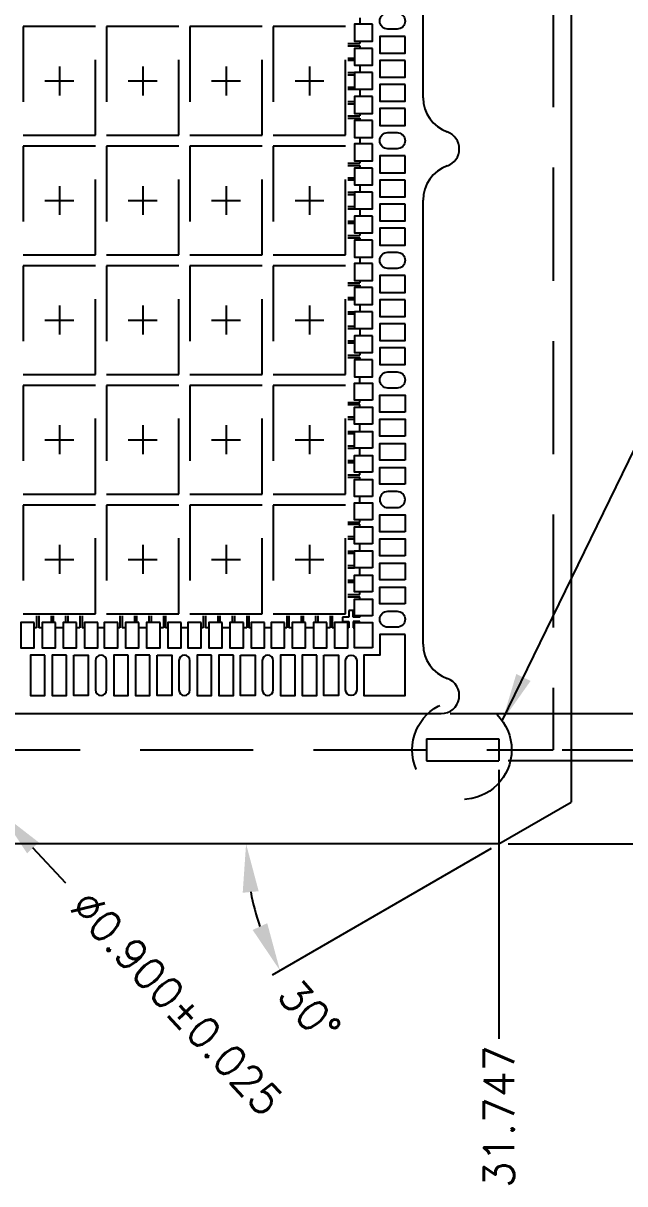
# Model space of a CAD drawing. Header units: millimetres. Extents: x 403.54 to 411.78, y 94.48 to 99.97.
# Drawn here: x 407.703 to 408.701, y 94.486 to 96.409 of the extents above; entities that cross this region are included whole.
import ezdxf

# ---------------------------------------------------------------- set-up
doc = ezdxf.new("R2010")
doc.units = ezdxf.units.MM
doc.header["$LTSCALE"] = 0.5
doc.header["$PDMODE"] = 98
doc.linetypes.add('CENTER', pattern=[50.8, 31.75, -6.35, 6.35, -6.35])
doc.linetypes.add('HIDDEN', pattern=[0.375, 0.25, -0.125])
for name, color, linetype in [('1D', 4, 'Continuous'), ('BTM', 7, 'HIDDEN'), ('CEN', 2, 'CENTER'), ('DIMENSION', 3, 'Continuous')]:
    doc.layers.add(name, color=color, linetype=linetype)
doc.styles.add('SIMPLEX', font='simplex.shx', dxfattribs={"bigfont": 'AllInOneBig.shx'})
doc.dimstyles.new('Standard2', dxfattribs={"dimtxt": 0.05, "dimasz": 0.08, "dimexe": 0.015, "dimexo": 0.015, "dimgap": 0.01, "dimtad": 1, "dimdec": 3, "dimlfac": 16.666667, "dimrnd": 0.0005, "dimzin": 1, "dimtxsty": 'SIMPLEX', "dimcen": 0.015, "dimclrd": 256, "dimclre": 256, "dimclrt": 256, "dimazin": 3, "dimtp": 0.03, "dimtm": 0.05, "dimtfac": 0.8, "dimtdec": 3, "dimtmove": 0, "dimatfit": 3, "dimfxl": 0.05, "dimtzin": 4, "dimlwd": -1, "dimlwe": -1})

# ---------------------------------------------------------------- blocks, each defined once
blk = doc.blocks.new('*D11')
at = {"layer": 'Defpoints', "color": 0, "ltscale": 0.1, "transparency": 16777216}
for p in [(406.5872, 97.1071), (408.492, 95.0491), (409.1126, 95.0491)]:
    blk.add_point(p, dxfattribs=at)
at = {"layer": 'DIMENSION', "ltscale": 0.1, "transparency": 16777216}
blk.add_line((408.507, 95.0491), (409.1126, 95.0491), dxfattribs=at)
at = {"layer": 'DIMENSION', "ltscale": 0.1, "transparency": 16777216, "insert": (409.2464, 95.0491), "char_height": 0.05, "attachment_point": 5, "style": 'SIMPLEX'}
blk.add_mtext('\\A1;34.300', dxfattribs=at)
blk = doc.blocks.new('*D22')
at = {"layer": 'Defpoints', "color": 0, "transparency": 16777216}
for p in [(408.582, 99.0451), (408.582, 95.2051), (409.9498, 95.2051)]:
    blk.add_point(p, dxfattribs=at)
at = {"layer": 'DIMENSION', "transparency": 16777216}
for p, q in [((408.597, 99.0451), (409.9648, 99.0451)), ((409.9498, 98.9651), (409.9498, 97.6577)), ((409.9498, 95.2851), (409.9498, 96.5924)), ((408.597, 95.2051), (409.9648, 95.2051))]:
    blk.add_line(p, q, dxfattribs=at)
for points in [[(409.9365, 98.9651), (409.9631, 98.9651), (409.9498, 99.0451)], [(409.9365, 95.2851), (409.9631, 95.2851), (409.9498, 95.2051)]]:
    blk.add_solid(points, dxfattribs=at)
at = {"layer": 'DIMENSION', "transparency": 16777216, "insert": (409.9498, 97.1251), "char_height": 0.05, "attachment_point": 5, "rotation": 90, "style": 'SIMPLEX'}
blk.add_mtext('\\A1;64.000%%P0.500(TAPE WIDTH)', dxfattribs=at)
blk = doc.blocks.new('*D23')
at = {"layer": 'Defpoints', "color": 0, "transparency": 16777216}
for p in [(408.3962, 98.9491), (408.3962, 95.2651), (409.7707, 95.2651)]:
    blk.add_point(p, dxfattribs=at)
at = {"layer": 'DIMENSION', "transparency": 16777216}
for p, q in [((408.4112, 98.9491), (409.7857, 98.9491)), ((409.7707, 98.8691), (409.7707, 97.5254)), ((409.7707, 95.3451), (409.7707, 96.6887)), ((408.4112, 95.2651), (409.7857, 95.2651))]:
    blk.add_line(p, q, dxfattribs=at)
for points in [[(409.7574, 98.8691), (409.7841, 98.8691), (409.7707, 98.9491)], [(409.7574, 95.3451), (409.7841, 95.3451), (409.7707, 95.2651)]]:
    blk.add_solid(points, dxfattribs=at)
at = {"layer": 'DIMENSION', "transparency": 16777216, "insert": (409.7707, 97.1071), "char_height": 0.05, "attachment_point": 5, "rotation": 90, "style": 'SIMPLEX'}
blk.add_mtext('\\A1;59.3X61.4(MOLD PKG)', dxfattribs=at)
blk = doc.blocks.new('*D27')
at = {"layer": 'Defpoints', "color": 0, "transparency": 16777216}
for p in [(406.5872, 97.1071), (408.492, 95.1871), (409.1126, 95.1485)]:
    blk.add_point(p, dxfattribs=at)
at = {"layer": 'DIMENSION', "transparency": 16777216}
for p, q in [((408.507, 95.1871), (408.7926, 95.1871)), ((408.7926, 95.1871), (408.9526, 95.1485)), ((408.9526, 95.1485), (409.1126, 95.1485))]:
    blk.add_line(p, q, dxfattribs=at)
at = {"layer": 'DIMENSION', "transparency": 16777216, "insert": (409.2464, 95.1485), "char_height": 0.05, "attachment_point": 5, "style": 'SIMPLEX'}
blk.add_mtext('\\A1;32.000', dxfattribs=at)
blk = doc.blocks.new('*D28')
at = {"layer": 'Defpoints', "color": 0, "ltscale": 0.1, "transparency": 16777216}
for p in [(406.5872, 97.1071), (408.492, 95.1871), (408.492, 94.7262)]:
    blk.add_point(p, dxfattribs=at)
at = {"layer": 'DIMENSION', "ltscale": 0.1, "transparency": 16777216}
blk.add_line((408.492, 95.1721), (408.492, 94.7262), dxfattribs=at)
at = {"layer": 'DIMENSION', "color": 1, "ltscale": 0.1, "transparency": 16777216, "insert": (408.492, 94.5972), "char_height": 0.05, "attachment_point": 5, "rotation": 90, "style": 'SIMPLEX'}
blk.add_mtext('\\A1;{\\C256;31.747}', dxfattribs=at)
blk = doc.blocks.new('*D30')
at = {"layer": 'Defpoints', "color": 0, "ltscale": 0.1, "transparency": 16777216}
for p in [(407.6279, 95.1409), (407.6646, 95.1012)]:
    blk.add_point(p, dxfattribs=at)
at = {"layer": 'DIMENSION', "linetype": 'ByBlock', "ltscale": 0.1, "transparency": 16777216}
for p, q in [((407.5735, 95.1995), (407.5191, 95.2582)), ((407.6279, 95.1409), (407.6646, 95.1012)), ((407.7733, 94.9839), (407.7189, 95.0426))]:
    blk.add_line(p, q, dxfattribs=at)
at = {"layer": 'DIMENSION', "ltscale": 0.1, "transparency": 16777216}
for points in [[(407.5833, 95.2086), (407.5637, 95.1905), (407.6279, 95.1409)], [(407.7287, 95.0516), (407.7092, 95.0335), (407.6646, 95.1012)]]:
    blk.add_solid(points, dxfattribs=at)
at = {"layer": 'DIMENSION', "ltscale": 0.1, "transparency": 16777216, "insert": (407.9573, 94.7853), "char_height": 0.05, "attachment_point": 5, "rotation": 312.8162, "style": 'SIMPLEX'}
blk.add_mtext('\\A1;∅0.900%%P0.025', dxfattribs=at)
blk = doc.blocks.new('*D51')
at = {"layer": 'Defpoints', "color": 0, "transparency": 16777216}
for p in [(408.612, 95.1183), (404.7345, 95.0491), (408.492, 95.0491), (408.492, 95.0491), (408.0789, 94.9762)]:
    blk.add_point(p, dxfattribs=at)
at = {"layer": 'DIMENSION', "transparency": 16777216}
blk.add_line((408.479, 95.0416), (408.1157, 94.8318), dxfattribs=at)
blk.add_arc((408.492, 95.0491), 0.4195, 190.9423, 199.0577, dxfattribs=at)
for points in [[(408.0669, 94.9681), (408.0934, 94.9707), (408.0725, 95.0491)], [(408.1076, 94.9176), (408.0834, 94.9065), (408.1287, 94.8393)]]:
    blk.add_solid(points, dxfattribs=at)
at = {"layer": 'DIMENSION', "transparency": 16777216, "insert": (408.1776, 94.7713), "char_height": 0.05, "attachment_point": 5, "rotation": 311.4489, "style": 'SIMPLEX'}
blk.add_mtext('\\A1;30°', dxfattribs=at)

msp = doc.modelspace()

# ---------------------------------------------------------------- linework, layer by layer
at = {"color": 2, "linetype": 'HIDDEN', "ltscale": 1.5}
msp.add_line((408.582031, 99.045054), (408.582031, 95.205054), dxfattribs=at)
for p, q in [((408.612031, 96.444054), (408.612031, 95.11835)), ((408.372031, 95.223054), (408.492031, 95.223054)), ((408.372031, 95.223054), (408.372031, 95.187054)), ((408.492031, 95.223054), (408.492031, 95.187054)), ((408.372031, 95.187054), (408.492031, 95.187054)), ((408.492031, 95.049054), (408.612031, 95.118336)), ((408.492031, 95.049054), (404.734511, 95.049054))]:
    msp.add_line(p, q)
at = {"ltscale": 0.02}
for points in [[(408.322861, 96.399654), (408.307561, 96.399654, -0.41421356), (408.294211, 96.413004), (408.294211, 96.413004, -0.41421356), (408.307561, 96.426354), (408.322861, 96.426354, -0.41421356), (408.336211, 96.413004), (408.336211, 96.413004, -0.41421356)], [(408.322861, 96.201354), (408.307561, 96.201354, -0.41421356), (408.294211, 96.214704), (408.294211, 96.214704, -0.41421356), (408.307561, 96.228054), (408.322861, 96.228054, -0.41421356), (408.336211, 96.214704), (408.336211, 96.214704, -0.41421356)], [(408.322861, 96.003054), (408.307561, 96.003054, -0.41421356), (408.294211, 96.016404), (408.294211, 96.016404, -0.41421356), (408.307561, 96.029754), (408.322861, 96.029754, -0.41421356), (408.336211, 96.016404), (408.336211, 96.016404, -0.41421356)], [(408.322861, 95.804754), (408.307561, 95.804754, -0.41421356), (408.294211, 95.818104), (408.294211, 95.818104, -0.41421356), (408.307561, 95.831454), (408.322861, 95.831454, -0.41421356), (408.336211, 95.818104), (408.336211, 95.818104, -0.41421356)], [(408.322861, 95.633154), (408.307561, 95.633154, 0.41421356), (408.294211, 95.619804), (408.294211, 95.619804, 0.41421356), (408.307561, 95.606454), (408.322861, 95.606454, 0.41421356), (408.336211, 95.619804), (408.336211, 95.619804, 0.41421356)], [(408.322861, 95.408154), (408.307561, 95.408154, -0.41421356), (408.294211, 95.421504), (408.294211, 95.421504, -0.41421356), (408.307561, 95.434854), (408.322861, 95.434854, -0.41421356), (408.336211, 95.421504), (408.336211, 95.421504, -0.41421356)]]:
    msp.add_lwpolyline(points, format="xyb", close=True, dxfattribs=at)
at = {"color": 1, "linetype": 'HIDDEN'}
for points in [[(407.822761, 96.223854), (407.822761, 96.403854), (407.702761, 96.403854), (407.702761, 96.223854)], [(407.961061, 96.223854), (407.961061, 96.403854), (407.841061, 96.403854), (407.841061, 96.223854)], [(408.099361, 96.223854), (408.099361, 96.403854), (407.979361, 96.403854), (407.979361, 96.223854)], [(408.237661, 96.223854), (408.237661, 96.403854), (408.117661, 96.403854), (408.117661, 96.223854)], [(407.822761, 96.025554), (407.822761, 96.205554), (407.702761, 96.205554), (407.702761, 96.025554)], [(407.961061, 96.025554), (407.961061, 96.205554), (407.841061, 96.205554), (407.841061, 96.025554)], [(408.099361, 96.025554), (408.099361, 96.205554), (407.979361, 96.205554), (407.979361, 96.025554)], [(408.237661, 96.025554), (408.237661, 96.205554), (408.117661, 96.205554), (408.117661, 96.025554)], [(407.822761, 95.827254), (407.822761, 96.007254), (407.702761, 96.007254), (407.702761, 95.827254)], [(407.961061, 95.827254), (407.961061, 96.007254), (407.841061, 96.007254), (407.841061, 95.827254)], [(408.099361, 95.827254), (408.099361, 96.007254), (407.979361, 96.007254), (407.979361, 95.827254)], [(408.237661, 95.827254), (408.237661, 96.007254), (408.117661, 96.007254), (408.117661, 95.827254)], [(407.822761, 95.628954), (407.822761, 95.808954), (407.702761, 95.808954), (407.702761, 95.628954)], [(407.961061, 95.628954), (407.961061, 95.808954), (407.841061, 95.808954), (407.841061, 95.628954)], [(408.099361, 95.628954), (408.099361, 95.808954), (407.979361, 95.808954), (407.979361, 95.628954)], [(408.237661, 95.628954), (408.237661, 95.808954), (408.117661, 95.808954), (408.117661, 95.628954)], [(407.822761, 95.430654), (407.822761, 95.610654), (407.702761, 95.610654), (407.702761, 95.430654)], [(407.961061, 95.430654), (407.961061, 95.610654), (407.841061, 95.610654), (407.841061, 95.430654)], [(408.099361, 95.430654), (408.099361, 95.610654), (407.979361, 95.610654), (407.979361, 95.430654)], [(408.237661, 95.430654), (408.237661, 95.610654), (408.117661, 95.610654), (408.117661, 95.430654)]]:
    msp.add_lwpolyline(points, close=True, dxfattribs=at)
at = {"ltscale": 0.02}
for points in [[(408.282211, 96.407604), (408.252211, 96.407604), (408.252211, 96.379704), (408.282211, 96.379704)], [(408.336211, 96.387654), (408.294211, 96.387654), (408.294211, 96.359754), (408.336211, 96.359754)], [(408.282211, 96.367704), (408.252211, 96.367704), (408.252211, 96.339804), (408.282211, 96.339804)], [(408.336211, 96.347754), (408.294211, 96.347754), (408.294211, 96.319854), (408.336211, 96.319854)], [(408.282211, 96.327804), (408.252211, 96.327804), (408.252211, 96.299904), (408.282211, 96.299904)], [(408.336211, 96.307854), (408.294211, 96.307854), (408.294211, 96.279954), (408.336211, 96.279954)], [(408.282211, 96.287904), (408.252211, 96.287904), (408.252211, 96.260004), (408.282211, 96.260004)], [(408.336211, 96.267954), (408.294211, 96.267954), (408.294211, 96.240054), (408.336211, 96.240054)], [(408.282211, 96.248004), (408.252211, 96.248004), (408.252211, 96.220104), (408.282211, 96.220104)], [(408.282211, 96.209304), (408.252211, 96.209304), (408.252211, 96.181404), (408.282211, 96.181404)], [(408.336211, 96.189354), (408.294211, 96.189354), (408.294211, 96.161454), (408.336211, 96.161454)], [(408.282211, 96.169404), (408.252211, 96.169404), (408.252211, 96.141504), (408.282211, 96.141504)], [(408.336211, 96.149454), (408.294211, 96.149454), (408.294211, 96.121554), (408.336211, 96.121554)], [(408.282211, 96.129504), (408.252211, 96.129504), (408.252211, 96.101604), (408.282211, 96.101604)], [(408.336211, 96.109554), (408.294211, 96.109554), (408.294211, 96.081654), (408.336211, 96.081654)], [(408.282211, 96.089604), (408.252211, 96.089604), (408.252211, 96.061704), (408.282211, 96.061704)], [(408.336211, 96.069654), (408.294211, 96.069654), (408.294211, 96.041754), (408.336211, 96.041754)], [(408.282211, 96.049704), (408.252211, 96.049704), (408.252211, 96.021804), (408.282211, 96.021804)], [(408.282211, 96.011004), (408.252211, 96.011004), (408.252211, 95.983104), (408.282211, 95.983104)], [(408.336211, 95.991054), (408.294211, 95.991054), (408.294211, 95.963154), (408.336211, 95.963154)], [(408.282211, 95.971104), (408.252211, 95.971104), (408.252211, 95.943204), (408.282211, 95.943204)], [(408.336211, 95.951154), (408.294211, 95.951154), (408.294211, 95.923254), (408.336211, 95.923254)], [(408.282211, 95.931204), (408.252211, 95.931204), (408.252211, 95.903304), (408.282211, 95.903304)], [(408.336211, 95.911254), (408.294211, 95.911254), (408.294211, 95.883354), (408.336211, 95.883354)], [(408.282211, 95.891304), (408.252211, 95.891304), (408.252211, 95.863404), (408.282211, 95.863404)], [(408.336211, 95.871354), (408.294211, 95.871354), (408.294211, 95.843454), (408.336211, 95.843454)], [(408.282211, 95.851404), (408.252211, 95.851404), (408.252211, 95.823504), (408.282211, 95.823504)], [(408.282211, 95.784804), (408.252211, 95.784804), (408.252211, 95.812704), (408.282211, 95.812704)], [(408.336211, 95.764854), (408.294211, 95.764854), (408.294211, 95.792754), (408.336211, 95.792754)], [(408.282211, 95.744904), (408.252211, 95.744904), (408.252211, 95.772804), (408.282211, 95.772804)], [(408.336211, 95.724954), (408.294211, 95.724954), (408.294211, 95.752854), (408.336211, 95.752854)], [(408.282211, 95.705004), (408.252211, 95.705004), (408.252211, 95.732904), (408.282211, 95.732904)], [(408.336211, 95.685054), (408.294211, 95.685054), (408.294211, 95.712954), (408.336211, 95.712954)], [(408.282211, 95.665104), (408.252211, 95.665104), (408.252211, 95.693004), (408.282211, 95.693004)], [(408.336211, 95.645154), (408.294211, 95.645154), (408.294211, 95.673054), (408.336211, 95.673054)], [(408.282211, 95.625204), (408.252211, 95.625204), (408.252211, 95.653104), (408.282211, 95.653104)], [(408.282211, 95.586504), (408.252211, 95.586504), (408.252211, 95.614404), (408.282211, 95.614404)], [(408.336211, 95.566554), (408.294211, 95.566554), (408.294211, 95.594454), (408.336211, 95.594454)], [(408.282211, 95.546604), (408.252211, 95.546604), (408.252211, 95.574504), (408.282211, 95.574504)], [(408.336211, 95.526654), (408.294211, 95.526654), (408.294211, 95.554554), (408.336211, 95.554554)], [(408.282211, 95.506704), (408.252211, 95.506704), (408.252211, 95.534604), (408.282211, 95.534604)], [(408.336211, 95.486754), (408.294211, 95.486754), (408.294211, 95.514654), (408.336211, 95.514654)], [(408.282211, 95.466804), (408.252211, 95.466804), (408.252211, 95.494704), (408.282211, 95.494704)], [(408.336211, 95.446854), (408.294211, 95.446854), (408.294211, 95.474754), (408.336211, 95.474754)], [(408.282211, 95.426904), (408.252211, 95.426904), (408.252211, 95.454804), (408.282211, 95.454804)], [(407.721211, 95.416104), (407.699011, 95.416104), (407.699011, 95.374104), (407.721211, 95.374104)], [(407.756311, 95.416104), (407.734111, 95.416104), (407.734111, 95.374104), (407.756311, 95.374104)], [(407.791411, 95.416104), (407.769211, 95.416104), (407.769211, 95.374104), (407.791411, 95.374104)], [(407.826511, 95.416104), (407.804311, 95.416104), (407.804311, 95.374104), (407.826511, 95.374104)], [(407.859511, 95.416104), (407.837311, 95.416104), (407.837311, 95.374104), (407.859511, 95.374104)], [(407.894611, 95.416104), (407.872411, 95.416104), (407.872411, 95.374104), (407.894611, 95.374104)], [(407.929711, 95.416104), (407.907511, 95.416104), (407.907511, 95.374104), (407.929711, 95.374104)], [(407.964811, 95.416104), (407.942611, 95.416104), (407.942611, 95.374104), (407.964811, 95.374104)], [(407.997811, 95.416104), (407.975611, 95.416104), (407.975611, 95.374104), (407.997811, 95.374104)], [(408.032911, 95.416104), (408.010711, 95.416104), (408.010711, 95.374104), (408.032911, 95.374104)], [(408.068011, 95.416104), (408.045811, 95.416104), (408.045811, 95.374104), (408.068011, 95.374104)], [(408.103111, 95.416104), (408.080911, 95.416104), (408.080911, 95.374104), (408.103111, 95.374104)], [(408.136111, 95.416104), (408.113911, 95.416104), (408.113911, 95.374104), (408.136111, 95.374104)], [(408.171211, 95.416104), (408.149011, 95.416104), (408.149011, 95.374104), (408.171211, 95.374104)], [(408.206311, 95.416104), (408.184111, 95.416104), (408.184111, 95.374104), (408.206311, 95.374104)], [(408.241411, 95.416104), (408.219211, 95.416104), (408.219211, 95.374104), (408.241411, 95.374104)], [(408.282211, 95.374104), (408.252211, 95.374104), (408.252211, 95.416104), (408.282211, 95.416104)]]:
    msp.add_lwpolyline(points, close=True, dxfattribs=at)
msp.add_lwpolyline([(408.336211, 95.396154), (408.294211, 95.396154), (408.294211, 95.362104), (408.267961, 95.362104), (408.267961, 95.295054), (408.336211, 95.295054), (408.336211, 95.396154)])
for points in [[(407.822761, 95.304204, 1), (407.841061, 95.304204), (407.841061, 95.352954, 1), (407.822761, 95.352954)], [(407.961061, 95.304204, 1), (407.979361, 95.304204), (407.979361, 95.352954, 1), (407.961061, 95.352954)], [(408.099361, 95.304204, 1), (408.117661, 95.304204), (408.117661, 95.352954, 1), (408.099361, 95.352954)], [(408.255961, 95.304204, -1), (408.237661, 95.304204), (408.237661, 95.352954, -1), (408.255961, 95.352954)]]:
    msp.add_lwpolyline(points, format="xyb", close=True)
at = {"layer": '1D', "linetype": 'CENTER'}
for p, q in [((408.366211, 96.285907), (408.366211, 97.022201)), ((408.366211, 95.379907), (408.366211, 96.116201))]:
    msp.add_line(p, q, dxfattribs=at)
at = {"layer": '1D'}
msp.add_line((404.778211, 95.265054), (408.396211, 95.265054), dxfattribs=at)
at = {"layer": '1D', "color": 2, "linetype": 'HIDDEN', "ltscale": 1.5}
msp.add_line((404.734511, 95.205054), (408.582031, 95.205054), dxfattribs=at)
at = {"layer": '1D', "color": 0, "ltscale": 0.1}
for points in [[(407.738761, 95.362104), (407.714761, 95.362104), (407.714761, 95.295054), (407.738761, 95.295054)], [(407.774761, 95.362104), (407.750761, 95.362104), (407.750761, 95.295054), (407.774761, 95.295054)], [(407.786761, 95.362104), (407.810761, 95.362104), (407.810761, 95.295054), (407.786761, 95.295054)], [(407.877061, 95.362104), (407.853061, 95.362104), (407.853061, 95.295054), (407.877061, 95.295054)], [(407.913061, 95.362104), (407.889061, 95.362104), (407.889061, 95.295054), (407.913061, 95.295054)], [(407.925061, 95.362104), (407.949061, 95.362104), (407.949061, 95.295054), (407.925061, 95.295054)], [(408.015361, 95.362104), (407.991361, 95.362104), (407.991361, 95.295054), (408.015361, 95.295054)], [(408.051361, 95.362104), (408.027361, 95.362104), (408.027361, 95.295054), (408.051361, 95.295054)], [(408.063361, 95.362104), (408.087361, 95.362104), (408.087361, 95.295054), (408.063361, 95.295054)], [(408.153661, 95.362104), (408.129661, 95.362104), (408.129661, 95.295054), (408.153661, 95.295054)], [(408.189661, 95.362104), (408.165661, 95.362104), (408.165661, 95.295054), (408.189661, 95.295054)], [(408.201661, 95.362104), (408.225661, 95.362104), (408.225661, 95.295054), (408.201661, 95.295054)]]:
    msp.add_lwpolyline(points, close=True, dxfattribs=at)
at = {"layer": '1D', "color": 1, "linetype": 'HIDDEN'}
msp.add_circle((408.430529, 95.205054), 0.082406, dxfattribs=at)
at = {"layer": '1D', "color": 4}
for centre, radius, start, end in [((408.426211, 96.285907), 0.06, 180, 250.528779), ((408.396211, 96.201054), 0.03, 289.471221, 70.528779), ((408.426211, 96.116201), 0.06, 109.471221, 180), ((408.426211, 95.379907), 0.06, 180, 250.528779), ((408.396211, 95.295054), 0.03, 270, 70.528779)]:
    msp.add_arc(centre, radius, start, end, dxfattribs=at)
at = {"layer": 'BTM', "ltscale": 0.02}
for p, q in [((408.261211, 96.418404), (408.261211, 96.407604)), ((408.261211, 96.379704), (408.261211, 96.375654)), ((408.241411, 96.375654), (408.261211, 96.375654)), ((408.241411, 96.372054), (408.261211, 96.372054)), ((408.261211, 96.372054), (408.261211, 96.367704)), ((408.241411, 96.351654), (408.252211, 96.351654)), ((408.241411, 96.348054), (408.252211, 96.348054)), ((408.261211, 96.339804), (408.261211, 96.327804)), ((408.241411, 96.327654), (408.252211, 96.327654)), ((408.241411, 96.324054), (408.252211, 96.324054)), ((408.241411, 96.303654), (408.252211, 96.303654)), ((408.241411, 96.300054), (408.252211, 96.300054)), ((408.261211, 96.299904), (408.261211, 96.287904)), ((408.241411, 96.279654), (408.252211, 96.279654)), ((408.241411, 96.276054), (408.252211, 96.276054)), ((408.241411, 96.255654), (408.261211, 96.255654)), ((408.241411, 96.252054), (408.261211, 96.252054)), ((408.261211, 96.260004), (408.261211, 96.255654)), ((408.261211, 96.252054), (408.261211, 96.248004)), ((408.261211, 96.220104), (408.261211, 96.209304)), ((408.241411, 96.177354), (408.261211, 96.177354)), ((408.241411, 96.173754), (408.261211, 96.173754)), ((408.261211, 96.181404), (408.261211, 96.177354)), ((408.261211, 96.173754), (408.261211, 96.169404)), ((408.241411, 96.153354), (408.252211, 96.153354)), ((408.241411, 96.149754), (408.252211, 96.149754)), ((408.241411, 96.129354), (408.252211, 96.129354)), ((408.261211, 96.141504), (408.261211, 96.129504)), ((408.241411, 96.125754), (408.252211, 96.125754)), ((408.241411, 96.105354), (408.252211, 96.105354)), ((408.241411, 96.101754), (408.252211, 96.101754)), ((408.261211, 96.101604), (408.261211, 96.089604)), ((408.241411, 96.081354), (408.252211, 96.081354)), ((408.241411, 96.077754), (408.252211, 96.077754)), ((408.241411, 96.057354), (408.261211, 96.057354)), ((408.241411, 96.053754), (408.261211, 96.053754)), ((408.261211, 96.061704), (408.261211, 96.057354)), ((408.261211, 96.053754), (408.261211, 96.049704)), ((408.261211, 96.021804), (408.261211, 96.011004)), ((408.241411, 95.979054), (408.261211, 95.979054)), ((408.241411, 95.975454), (408.261211, 95.975454)), ((408.261211, 95.983104), (408.261211, 95.979054)), ((408.261211, 95.975454), (408.261211, 95.971104)), ((408.241411, 95.955054), (408.252211, 95.955054)), ((408.241411, 95.951454), (408.252211, 95.951454)), ((408.261211, 95.943204), (408.261211, 95.931204)), ((408.241411, 95.931054), (408.252211, 95.931054)), ((408.241411, 95.927454), (408.252211, 95.927454)), ((408.241411, 95.907054), (408.252211, 95.907054)), ((408.241411, 95.903454), (408.252211, 95.903454)), ((408.261211, 95.903304), (408.261211, 95.891304)), ((408.241411, 95.883054), (408.252211, 95.883054)), ((408.241411, 95.879454), (408.252211, 95.879454)), ((408.241411, 95.859054), (408.261211, 95.859054)), ((408.261211, 95.863404), (408.261211, 95.859054)), ((408.241411, 95.855454), (408.261211, 95.855454)), ((408.261211, 95.855454), (408.261211, 95.851404)), ((408.261211, 95.812704), (408.261211, 95.823504)), ((408.261211, 95.780754), (408.261211, 95.784804)), ((408.241411, 95.780754), (408.261211, 95.780754)), ((408.241411, 95.777154), (408.261211, 95.777154)), ((408.261211, 95.772804), (408.261211, 95.777154)), ((408.241411, 95.756754), (408.252211, 95.756754)), ((408.241411, 95.753154), (408.252211, 95.753154)), ((408.261211, 95.732904), (408.261211, 95.744904)), ((408.241411, 95.732754), (408.252211, 95.732754)), ((408.241411, 95.729154), (408.252211, 95.729154)), ((408.241411, 95.708754), (408.252211, 95.708754)), ((408.241411, 95.705154), (408.252211, 95.705154)), ((408.261211, 95.693004), (408.261211, 95.705004)), ((408.241411, 95.684754), (408.252211, 95.684754)), ((408.241411, 95.681154), (408.252211, 95.681154)), ((408.241411, 95.660754), (408.261211, 95.660754)), ((408.241411, 95.657154), (408.261211, 95.657154)), ((408.261211, 95.660754), (408.261211, 95.665104)), ((408.261211, 95.653104), (408.261211, 95.657154)), ((408.261211, 95.614404), (408.261211, 95.625204)), ((408.241411, 95.582454), (408.261211, 95.582454)), ((408.241411, 95.578854), (408.261211, 95.578854)), ((408.261211, 95.582454), (408.261211, 95.586504)), ((408.261211, 95.574504), (408.261211, 95.578854)), ((408.241411, 95.558454), (408.252211, 95.558454)), ((408.241411, 95.554854), (408.252211, 95.554854)), ((408.241411, 95.534454), (408.252211, 95.534454)), ((408.241411, 95.530854), (408.252211, 95.530854)), ((408.261211, 95.534604), (408.261211, 95.546604)), ((408.241411, 95.510454), (408.252211, 95.510454)), ((408.241411, 95.506854), (408.252211, 95.506854)), ((408.261211, 95.494704), (408.261211, 95.506704)), ((408.241411, 95.486454), (408.252211, 95.486454)), ((408.241411, 95.482854), (408.252211, 95.482854)), ((408.241411, 95.462454), (408.261211, 95.462454)), ((408.241411, 95.458854), (408.261211, 95.458854)), ((408.261211, 95.462454), (408.261211, 95.466804)), ((408.261211, 95.454804), (408.261211, 95.458854)), ((407.724961, 95.426904), (407.724961, 95.407104)), ((407.728561, 95.426904), (407.728561, 95.407104)), ((407.748961, 95.426904), (407.748961, 95.416104)), ((407.752561, 95.426904), (407.752561, 95.416104)), ((407.772961, 95.426904), (407.772961, 95.416104)), ((407.776561, 95.426904), (407.776561, 95.416104)), ((407.796961, 95.426904), (407.796961, 95.407104)), ((407.800561, 95.426904), (407.800561, 95.407104)), ((407.863261, 95.426904), (407.863261, 95.407104)), ((407.866861, 95.426904), (407.866861, 95.407104)), ((407.887261, 95.426904), (407.887261, 95.416104)), ((407.890861, 95.426904), (407.890861, 95.416104)), ((407.911261, 95.426904), (407.911261, 95.416104)), ((407.914861, 95.426904), (407.914861, 95.416104)), ((407.935261, 95.426904), (407.935261, 95.407104)), ((407.938861, 95.426904), (407.938861, 95.407104)), ((408.001561, 95.426904), (408.001561, 95.407104)), ((408.005161, 95.426904), (408.005161, 95.407104)), ((408.025561, 95.426904), (408.025561, 95.416104)), ((408.029161, 95.426904), (408.029161, 95.416104)), ((408.049561, 95.426904), (408.049561, 95.416104)), ((408.053161, 95.426904), (408.053161, 95.416104)), ((408.073561, 95.426904), (408.073561, 95.407104)), ((408.077161, 95.426904), (408.077161, 95.407104)), ((408.139861, 95.426904), (408.139861, 95.407104)), ((408.143461, 95.426904), (408.143461, 95.407104)), ((408.163861, 95.426904), (408.163861, 95.416104)), ((408.167461, 95.426904), (408.167461, 95.416104)), ((408.187861, 95.426904), (408.187861, 95.416104)), ((408.191461, 95.426904), (408.191461, 95.416104)), ((408.211861, 95.426904), (408.211861, 95.407104)), ((408.215461, 95.426904), (408.215461, 95.407104)), ((407.724961, 95.407104), (407.721211, 95.407104)), ((407.734111, 95.407104), (407.728561, 95.407104)), ((407.769211, 95.407104), (407.756311, 95.407104)), ((407.796961, 95.407104), (407.791411, 95.407104)), ((407.804311, 95.407104), (407.800561, 95.407104)), ((407.837311, 95.407104), (407.826511, 95.407104)), ((407.863261, 95.407104), (407.859511, 95.407104)), ((407.872411, 95.407104), (407.866861, 95.407104)), ((407.907511, 95.407104), (407.894611, 95.407104)), ((407.935261, 95.407104), (407.929711, 95.407104)), ((407.942611, 95.407104), (407.938861, 95.407104)), ((407.975611, 95.407104), (407.964811, 95.407104)), ((408.001561, 95.407104), (407.997811, 95.407104)), ((408.010711, 95.407104), (408.005161, 95.407104)), ((408.045811, 95.407104), (408.032911, 95.407104)), ((408.073561, 95.407104), (408.068011, 95.407104)), ((408.080911, 95.407104), (408.077161, 95.407104)), ((408.113911, 95.407104), (408.103111, 95.407104)), ((408.139861, 95.407104), (408.136111, 95.407104)), ((408.149011, 95.407104), (408.143461, 95.407104)), ((408.184111, 95.407104), (408.171211, 95.407104)), ((408.211861, 95.407104), (408.206311, 95.407104)), ((408.219211, 95.407104), (408.215461, 95.407104))]:
    msp.add_line(p, q, dxfattribs=at)
for points in [[(408.261211, 95.426904), (408.261211, 95.425104), (408.250411, 95.425104), (408.250411, 95.435904), (408.243211, 95.435904), (408.243211, 95.425104), (408.232411, 95.425104), (408.232411, 95.417904), (408.243211, 95.417904), (408.243211, 95.407104), (408.241411, 95.407104)], [(408.261211, 95.416104), (408.261211, 95.417904), (408.250411, 95.417904), (408.250411, 95.407104), (408.252211, 95.407104)]]:
    msp.add_lwpolyline(points, dxfattribs=at)
at = {"layer": 'CEN', "linetype": 'CENTER', "ltscale": 0.3}
for p, q in [((407.762761, 96.337854), (407.762761, 96.289854)), ((407.901061, 96.337854), (407.901061, 96.289854)), ((408.039361, 96.337854), (408.039361, 96.289854)), ((408.177661, 96.337854), (408.177661, 96.289854)), ((407.738761, 96.313854), (407.786761, 96.313854)), ((407.877061, 96.313854), (407.925061, 96.313854)), ((408.015361, 96.313854), (408.063361, 96.313854)), ((408.153661, 96.313854), (408.201661, 96.313854)), ((407.762761, 96.139554), (407.762761, 96.091554)), ((407.901061, 96.139554), (407.901061, 96.091554)), ((408.039361, 96.139554), (408.039361, 96.091554)), ((408.177661, 96.139554), (408.177661, 96.091554)), ((407.738761, 96.115554), (407.786761, 96.115554)), ((407.877061, 96.115554), (407.925061, 96.115554)), ((408.015361, 96.115554), (408.063361, 96.115554)), ((408.153661, 96.115554), (408.201661, 96.115554)), ((407.762761, 95.941254), (407.762761, 95.893254)), ((407.901061, 95.941254), (407.901061, 95.893254)), ((408.039361, 95.941254), (408.039361, 95.893254)), ((408.177661, 95.941254), (408.177661, 95.893254)), ((407.738761, 95.917254), (407.786761, 95.917254)), ((407.877061, 95.917254), (407.925061, 95.917254)), ((408.015361, 95.917254), (408.063361, 95.917254)), ((408.153661, 95.917254), (408.201661, 95.917254)), ((407.762761, 95.742954), (407.762761, 95.694954)), ((407.901061, 95.742954), (407.901061, 95.694954)), ((408.039361, 95.742954), (408.039361, 95.694954)), ((408.177661, 95.742954), (408.177661, 95.694954)), ((407.738761, 95.718954), (407.786761, 95.718954)), ((407.877061, 95.718954), (407.925061, 95.718954)), ((408.015361, 95.718954), (408.063361, 95.718954)), ((408.153661, 95.718954), (408.201661, 95.718954)), ((407.762761, 95.544654), (407.762761, 95.496654)), ((407.901061, 95.544654), (407.901061, 95.496654)), ((408.039361, 95.544654), (408.039361, 95.496654)), ((408.177661, 95.544654), (408.177661, 95.496654)), ((407.738761, 95.520654), (407.786761, 95.520654)), ((407.877061, 95.520654), (407.925061, 95.520654)), ((408.015361, 95.520654), (408.063361, 95.520654)), ((408.153661, 95.520654), (408.201661, 95.520654))]:
    msp.add_line(p, q, dxfattribs=at)

# ---------------------------------------------------------------- dimensions: what is measured, and where the dimension line sits
at = {"layer": 'DIMENSION'}
for base, p1, p2, text, picture, middle in [((409.949814, 95.205054), (408.582031, 99.045054), (408.582031, 95.205054), '64.000%%P0.500(TAPE WIDTH)', '*D22', (409.949814, 97.125054)), ((409.770721, 95.265054), (408.396211, 98.949054), (408.396211, 95.265054), '59.3X61.4(MOLD PKG)', '*D23', (409.770721, 97.107054))]:
    dim = msp.add_linear_dim(base=base, p1=p1, p2=p2, angle=90, text=text, dimstyle='Standard2', dxfattribs=at)
    dim.commit()
    dim.dimension.update_dxf_attribs({"geometry": picture, "text_midpoint": middle})
at = {"layer": 'DIMENSION', "color": 1, "ltscale": 0.1}
dim = msp.add_ordinate_dim(feature_location=(408.492031, 95.049054), offset=(0.620573, 0), dtype=0, origin=(406.587211, 97.107054), dimstyle='Standard2', override={"dimarcsym": 1}, dxfattribs=at)
dim.commit()
dim.dimension.update_dxf_attribs({"geometry": '*D11', "text_midpoint": (409.246413, 95.049054)})
at = {"layer": 'DIMENSION'}
dim = msp.add_ordinate_dim(feature_location=(408.492031, 95.187054), offset=(0.620573, -0.038516), dtype=0, origin=(406.587211, 97.107054), dimstyle='Standard2', dxfattribs=at)
dim.commit()
dim.dimension.update_dxf_attribs({"geometry": '*D27', "text_midpoint": (409.246413, 95.148539)})
at = {"layer": 'DIMENSION', "ltscale": 0.1}
dim = msp.add_ordinate_dim(feature_location=(408.492031, 95.187054), offset=(0, -0.460852), dtype=1, origin=(406.587211, 97.107054), text='{\\C256;<>}', dimstyle='Standard2', override={"dimclrt": 1}, dxfattribs=at)
dim.commit()
dim.dimension.update_dxf_attribs({"geometry": '*D28', "text_midpoint": (408.492031, 94.597154)})
at = {"layer": 'DIMENSION', "color": 1, "ltscale": 0.1}
dim = msp.add_diameter_dim_2p(p1=(407.62786, 95.14086), p2=(407.664561, 95.101249), text='<>%%P0.025', dimstyle='Standard2', override={"dimarcsym": 1}, dxfattribs=at)
dim.commit()
dim.dimension.update_dxf_attribs({"geometry": '*D30', "text_midpoint": (407.957296, 94.785303)})
at = {"layer": 'DIMENSION'}
dim = msp.add_angular_dim_2l(base=(408.078873, 94.976203), line1=((408.492031, 95.049054), (404.734511, 95.049054)), line2=((408.492031, 95.049054), (408.612031, 95.118336)), dimstyle='Standard2', dxfattribs=at)
dim.commit()
dim.dimension.update_dxf_attribs({"geometry": '*D51', "text_midpoint": (408.177572, 94.771345), "dimtype": 162})

# ---------------------------------------------------------------- leaders
at = {"layer": '1D', "ltscale": 0.1}
msp.add_leader([(408.497555, 95.252993), (408.728239, 95.727009), (409.297329, 95.727009)], dimstyle='Standard2', override={"dimgap": 0.027, "dimtad": 0}, dxfattribs=at)

doc.saveas('drawing.dxf')
